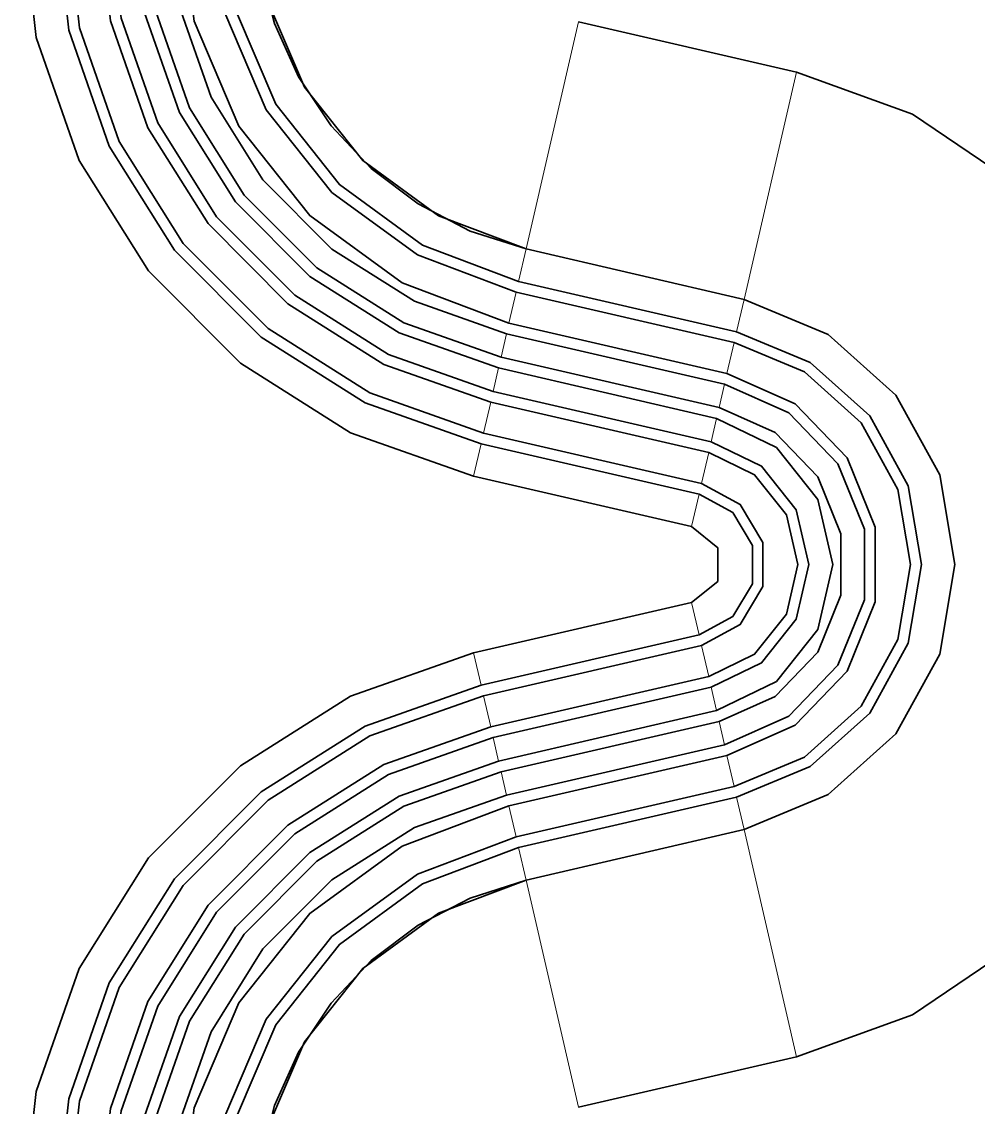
# Model space of a CAD drawing. Extents: x -442948 to -439736, y 420528 to 424220.
# Drawn here: x -442455.12 to -442442.82, y 423928.03 to 423941.99 of the extents above; entities that cross this region are included whole.
import ezdxf

# ---------------------------------------------------------------- set-up
doc = ezdxf.new("R2010")
doc.units = 0
doc.linetypes.add('DASHED2', pattern=[9.525, 6.35, -3.175])
for name, color, linetype, lineweight in [('GIZLI', 8, 'DASHED2', 18), ('GORUNEN', 7, 'Continuous', 35), ('TEGET', 8, 'Continuous', 18)]:
    doc.layers.add(name, color=color, linetype=linetype, lineweight=lineweight)

msp = doc.modelspace()

# ---------------------------------------------------------------- linework, layer by layer
at = {"layer": 'GIZLI'}
for points in [[(-442454.551, 423943.452), (-442454.378, 423941.913), (-442453.867, 423940.451), (-442453.045, 423939.139), (-442451.952, 423938.043), (-442450.643, 423937.216), (-442449.182, 423936.7)], [(-442454.001, 423943.452), (-442453.841, 423942.036), (-442453.371, 423940.69), (-442452.614, 423939.482), (-442451.608, 423938.472), (-442450.403, 423937.711), (-442449.058, 423937.236)], [(-442453.55, 423943.452), (-442453.402, 423942.136), (-442452.965, 423940.885), (-442452.262, 423939.762), (-442451.326, 423938.824), (-442450.206, 423938.116), (-442448.957, 423937.675)], [(-442453.099, 423943.452), (-442452.903, 423941.998), (-442452.327, 423940.648), (-442451.414, 423939.499), (-442450.228, 423938.634), (-442448.855, 423938.115)], [(-442452.549, 423943.452), (-442452.372, 423942.144), (-442451.854, 423940.929), (-442451.033, 423939.896), (-442449.966, 423939.118), (-442448.731, 423938.651)], [(-442449.182, 423933.319), (-442450.643, 423932.804), (-442451.952, 423931.977), (-442453.045, 423930.88), (-442453.867, 423929.568), (-442454.378, 423928.106), (-442454.551, 423926.567)], [(-442449.058, 423932.783), (-442450.403, 423932.308), (-442451.608, 423931.547), (-442452.614, 423930.538), (-442453.371, 423929.33), (-442453.841, 423927.984), (-442454.001, 423926.567)], [(-442448.957, 423932.344), (-442450.206, 423931.903), (-442451.326, 423931.196), (-442452.262, 423930.257), (-442452.965, 423929.134), (-442453.402, 423927.884), (-442453.55, 423926.567)], [(-442448.855, 423931.905), (-442450.228, 423931.385), (-442451.414, 423930.52), (-442452.327, 423929.372), (-442452.903, 423928.021), (-442453.099, 423926.567)], [(-442448.731, 423931.369), (-442449.966, 423930.902), (-442451.033, 423930.123), (-442451.854, 423929.09), (-442452.372, 423927.875), (-442452.549, 423926.567)]]:
    msp.add_lwpolyline(points, dxfattribs=at)
at = {"layer": 'GIZLI', "color": 6}
for points in [[(-442452.121, 423943.452), (-442452.057, 423942.7), (-442451.869, 423941.969), (-442451.561, 423941.28), (-442451.143, 423940.652), (-442450.625, 423940.102), (-442450.023, 423939.647), (-442449.353, 423939.299), (-442448.635, 423939.068)], [(-442452.121, 423943.452), (-442451.959, 423942.258), (-442451.486, 423941.149), (-442450.736, 423940.205), (-442449.762, 423939.495), (-442448.635, 423939.068)], [(-442447.959, 423941.991), (-442448.635, 423939.068)], [(-442447.959, 423941.991), (-442445.156, 423941.342)], [(-442445.156, 423941.342), (-442445.832, 423938.42)], [(-442445.156, 423928.677), (-442443.668, 423929.219), (-442442.355, 423930.105), (-442441.295, 423931.282), (-442440.552, 423932.681), (-442440.169, 423934.218), (-442440.169, 423935.802), (-442440.552, 423937.338), (-442441.295, 423938.737), (-442442.355, 423939.914), (-442443.668, 423940.8), (-442445.156, 423941.342)], [(-442448.635, 423939.068), (-442445.832, 423938.42)], [(-442445.832, 423938.42), (-442448.635, 423939.068)], [(-442445.928, 423938.002), (-442448.731, 423938.651)], [(-442445.832, 423931.6), (-442444.752, 423932.05), (-442443.881, 423932.832), (-442443.316, 423933.856), (-442443.121, 423935.01), (-442443.316, 423936.163), (-442443.881, 423937.188), (-442444.752, 423937.969), (-442445.832, 423938.42)], [(-442445.832, 423931.6), (-442444.752, 423932.05), (-442443.881, 423932.831), (-442443.316, 423933.856), (-442443.121, 423935.01), (-442443.316, 423936.163), (-442443.881, 423937.188), (-442444.752, 423937.969), (-442445.832, 423938.42)], [(-442445.832, 423931.6), (-442444.752, 423932.05), (-442443.881, 423932.831), (-442443.316, 423933.856), (-442443.121, 423935.01), (-442443.316, 423936.163), (-442443.881, 423937.188), (-442444.752, 423937.969), (-442445.832, 423938.42)], [(-442446.052, 423937.466), (-442448.855, 423938.115)], [(-442445.928, 423932.017), (-442444.981, 423932.413), (-442444.216, 423933.098), (-442443.721, 423933.997), (-442443.549, 423935.01), (-442443.721, 423936.022), (-442444.216, 423936.921), (-442444.981, 423937.607), (-442445.928, 423938.002)], [(-442446.154, 423937.027), (-442448.957, 423937.675)], [(-442446.052, 423932.553), (-442445.174, 423932.945), (-442444.506, 423933.637), (-442444.146, 423934.529), (-442444.146, 423935.491), (-442444.506, 423936.382), (-442445.174, 423937.075), (-442446.052, 423937.466)], [(-442446.255, 423936.588), (-442449.058, 423937.236)], [(-442446.154, 423932.992), (-442445.432, 423933.314), (-442444.884, 423933.882), (-442444.588, 423934.615), (-442444.588, 423935.405), (-442444.884, 423936.137), (-442445.432, 423936.706), (-442446.154, 423937.027)], [(-442446.379, 423936.052), (-442449.182, 423936.7)], [(-442446.255, 423933.431), (-442445.608, 423933.745), (-442445.16, 423934.308), (-442445.001, 423935.01), (-442445.16, 423935.711), (-442445.608, 423936.274), (-442446.255, 423936.588)], [(-442446.379, 423933.967), (-442445.88, 423934.238), (-442445.589, 423934.726), (-442445.589, 423935.294), (-442445.88, 423935.782), (-442446.379, 423936.052)], [(-442449.182, 423933.319), (-442446.379, 423933.967)], [(-442449.058, 423932.783), (-442446.255, 423933.431)], [(-442448.957, 423932.344), (-442446.154, 423932.992)], [(-442448.855, 423931.905), (-442446.052, 423932.553)], [(-442448.731, 423931.369), (-442445.928, 423932.017)], [(-442445.832, 423931.6), (-442448.635, 423930.951)], [(-442448.635, 423930.951), (-442445.832, 423931.6)], [(-442445.832, 423931.6), (-442445.156, 423928.677)], [(-442448.635, 423930.951), (-442449.762, 423930.525), (-442450.736, 423929.814), (-442451.486, 423928.871), (-442451.959, 423927.762), (-442452.121, 423926.567)], [(-442448.635, 423930.951), (-442449.762, 423930.525), (-442450.736, 423929.814), (-442451.486, 423928.871), (-442451.959, 423927.762), (-442452.121, 423926.567)], [(-442447.959, 423928.028), (-442448.635, 423930.951)], [(-442445.156, 423928.677), (-442447.959, 423928.028)]]:
    msp.add_lwpolyline(points, dxfattribs=at)
at = {"layer": 'GORUNEN'}
for points in [[(-442449.311, 423936.145), (-442450.891, 423936.703), (-442452.308, 423937.598), (-442453.491, 423938.785), (-442454.381, 423940.205), (-442454.933, 423941.787), (-442455.121, 423943.452)], [(-442449.214, 423936.563), (-442450.704, 423937.089), (-442452.04, 423937.932), (-442453.156, 423939.051), (-442453.995, 423940.39), (-442454.516, 423941.882), (-442454.692, 423943.452)], [(-442454.551, 423943.452), (-442454.378, 423941.913), (-442453.867, 423940.451), (-442453.045, 423939.139), (-442451.952, 423938.043), (-442450.643, 423937.216), (-442449.182, 423936.7)], [(-442449.09, 423937.099), (-442450.464, 423937.584), (-442451.697, 423938.362), (-442452.725, 423939.394), (-442453.499, 423940.628), (-442453.979, 423942.004), (-442454.142, 423943.452)], [(-442454.001, 423943.452), (-442453.841, 423942.036), (-442453.371, 423940.69), (-442452.614, 423939.482), (-442451.608, 423938.472), (-442450.403, 423937.711), (-442449.058, 423937.236)], [(-442448.989, 423937.538), (-442450.268, 423937.989), (-442451.415, 423938.713), (-442452.372, 423939.674), (-442453.093, 423940.824), (-442453.54, 423942.104), (-442453.691, 423943.452)], [(-442453.55, 423943.452), (-442453.402, 423942.136), (-442452.965, 423940.885), (-442452.262, 423939.762), (-442451.326, 423938.824), (-442450.206, 423938.116), (-442448.957, 423937.675)], [(-442448.887, 423937.977), (-442450.071, 423938.395), (-442451.133, 423939.065), (-442452.02, 423939.955), (-442452.686, 423941.019), (-442453.1, 423942.204), (-442453.241, 423943.452)], [(-442453.099, 423943.452), (-442452.903, 423941.998), (-442452.327, 423940.648), (-442451.414, 423939.499), (-442450.228, 423938.634), (-442448.855, 423938.115)], [(-442448.763, 423938.513), (-442450.033, 423938.993), (-442451.131, 423939.794), (-442451.976, 423940.857), (-442452.509, 423942.106), (-442452.69, 423943.452)], [(-442452.549, 423943.452), (-442452.372, 423942.144), (-442451.854, 423940.929), (-442451.033, 423939.896), (-442449.966, 423939.118), (-442448.731, 423938.651)], [(-442455.121, 423926.567), (-442454.933, 423928.232), (-442454.381, 423929.815), (-442453.491, 423931.235), (-442452.308, 423932.422), (-442450.891, 423933.316), (-442449.311, 423933.874)], [(-442454.692, 423926.567), (-442454.516, 423928.137), (-442453.995, 423929.629), (-442453.156, 423930.968), (-442452.04, 423932.087), (-442450.704, 423932.931), (-442449.214, 423933.457)], [(-442449.182, 423933.319), (-442450.643, 423932.804), (-442451.952, 423931.977), (-442453.045, 423930.88), (-442453.867, 423929.568), (-442454.378, 423928.106), (-442454.551, 423926.567)], [(-442454.142, 423926.567), (-442453.979, 423928.015), (-442453.499, 423929.391), (-442452.725, 423930.626), (-442451.697, 423931.658), (-442450.464, 423932.436), (-442449.09, 423932.921)], [(-442449.058, 423932.783), (-442450.403, 423932.308), (-442451.608, 423931.547), (-442452.614, 423930.538), (-442453.371, 423929.33), (-442453.841, 423927.984), (-442454.001, 423926.567)], [(-442453.691, 423926.567), (-442453.54, 423927.915), (-442453.093, 423929.196), (-442452.372, 423930.345), (-442451.415, 423931.306), (-442450.268, 423932.03), (-442448.989, 423932.482)], [(-442448.957, 423932.344), (-442450.206, 423931.903), (-442451.326, 423931.196), (-442452.262, 423930.257), (-442452.965, 423929.134), (-442453.402, 423927.884), (-442453.55, 423926.567)], [(-442453.241, 423926.567), (-442453.1, 423927.815), (-442452.686, 423929.001), (-442452.02, 423930.065), (-442451.133, 423930.954), (-442450.071, 423931.625), (-442448.887, 423932.043)], [(-442448.855, 423931.905), (-442450.228, 423931.385), (-442451.414, 423930.52), (-442452.327, 423929.372), (-442452.903, 423928.021), (-442453.099, 423926.567)], [(-442452.69, 423926.567), (-442452.509, 423927.913), (-442451.976, 423929.162), (-442451.131, 423930.225), (-442450.033, 423931.026), (-442448.763, 423931.507)], [(-442448.731, 423931.369), (-442449.966, 423930.902), (-442451.033, 423930.123), (-442451.854, 423929.09), (-442452.372, 423927.875), (-442452.549, 423926.567)]]:
    msp.add_lwpolyline(points, dxfattribs=at)
at = {"layer": 'GORUNEN', "color": 6}
for points in [[(-442452.121, 423943.452), (-442452.057, 423942.7), (-442451.869, 423941.969), (-442451.561, 423941.28), (-442451.143, 423940.652), (-442450.625, 423940.102), (-442450.023, 423939.647), (-442449.353, 423939.299), (-442448.635, 423939.068)], [(-442452.121, 423943.452), (-442451.959, 423942.258), (-442451.486, 423941.149), (-442450.736, 423940.205), (-442449.762, 423939.495), (-442448.635, 423939.068)], [(-442447.959, 423941.991), (-442445.156, 423941.342)], [(-442445.156, 423928.677), (-442443.668, 423929.219), (-442442.355, 423930.105), (-442441.295, 423931.282), (-442440.552, 423932.681), (-442440.169, 423934.218), (-442440.169, 423935.802), (-442440.552, 423937.338), (-442441.295, 423938.737), (-442442.355, 423939.914), (-442443.668, 423940.8), (-442445.156, 423941.342)], [(-442448.635, 423939.068), (-442445.832, 423938.42)], [(-442445.832, 423938.42), (-442448.635, 423939.068)], [(-442445.928, 423938.002), (-442448.731, 423938.651)], [(-442445.96, 423937.864), (-442448.763, 423938.513)], [(-442445.832, 423931.6), (-442444.752, 423932.05), (-442443.881, 423932.831), (-442443.316, 423933.856), (-442443.121, 423935.01), (-442443.316, 423936.163), (-442443.881, 423937.188), (-442444.752, 423937.969), (-442445.832, 423938.42)], [(-442446.052, 423937.466), (-442448.855, 423938.115)], [(-442445.928, 423932.017), (-442444.981, 423932.413), (-442444.216, 423933.098), (-442443.721, 423933.997), (-442443.549, 423935.01), (-442443.721, 423936.022), (-442444.216, 423936.921), (-442444.981, 423937.607), (-442445.928, 423938.002)], [(-442446.084, 423937.328), (-442448.887, 423937.977)], [(-442445.96, 423932.155), (-442445.056, 423932.532), (-442444.327, 423933.186), (-442443.854, 423934.044), (-442443.69, 423935.01), (-442443.854, 423935.975), (-442444.327, 423936.833), (-442445.056, 423937.487), (-442445.96, 423937.864)], [(-442446.154, 423937.027), (-442448.957, 423937.675)], [(-442446.186, 423936.889), (-442448.989, 423937.538)], [(-442446.052, 423932.553), (-442445.174, 423932.945), (-442444.506, 423933.637), (-442444.146, 423934.529), (-442444.146, 423935.491), (-442444.506, 423936.382), (-442445.174, 423937.075), (-442446.052, 423937.466)], [(-442446.084, 423932.691), (-442445.255, 423933.061), (-442444.624, 423933.714), (-442444.284, 423934.556), (-442444.284, 423935.464), (-442444.624, 423936.305), (-442445.255, 423936.959), (-442446.084, 423937.328)], [(-442446.255, 423936.588), (-442449.058, 423937.236)], [(-442446.287, 423936.45), (-442449.09, 423937.099)], [(-442446.154, 423932.992), (-442445.432, 423933.314), (-442444.884, 423933.882), (-442444.588, 423934.615), (-442444.588, 423935.405), (-442444.884, 423936.137), (-442445.432, 423936.706), (-442446.154, 423937.027)], [(-442446.186, 423933.13), (-442445.415, 423933.504), (-442444.882, 423934.174), (-442444.691, 423935.01), (-442444.882, 423935.845), (-442445.415, 423936.516), (-442446.186, 423936.889)], [(-442446.379, 423936.052), (-442449.182, 423936.7)], [(-442446.411, 423935.914), (-442449.214, 423936.563)], [(-442446.255, 423933.431), (-442445.608, 423933.745), (-442445.16, 423934.308), (-442445.001, 423935.01), (-442445.16, 423935.711), (-442445.608, 423936.274), (-442446.255, 423936.588)], [(-442446.287, 423933.569), (-442445.696, 423933.855), (-442445.288, 423934.369), (-442445.142, 423935.01), (-442445.288, 423935.65), (-442445.696, 423936.164), (-442446.287, 423936.45)], [(-442446.508, 423935.497), (-442449.311, 423936.145)], [(-442446.379, 423933.967), (-442445.88, 423934.238), (-442445.589, 423934.726), (-442445.589, 423935.294), (-442445.88, 423935.782), (-442446.379, 423936.052)], [(-442446.411, 423934.105), (-442445.978, 423934.34), (-442445.725, 423934.763), (-442445.725, 423935.256), (-442445.978, 423935.68), (-442446.411, 423935.914)], [(-442446.508, 423934.523), (-442446.17, 423934.793), (-442446.17, 423935.226), (-442446.508, 423935.497)], [(-442449.311, 423933.874), (-442446.508, 423934.523)], [(-442449.214, 423933.457), (-442446.411, 423934.105)], [(-442449.182, 423933.319), (-442446.379, 423933.967)], [(-442449.09, 423932.921), (-442446.287, 423933.569)], [(-442449.058, 423932.783), (-442446.255, 423933.431)], [(-442448.989, 423932.482), (-442446.186, 423933.13)], [(-442448.957, 423932.344), (-442446.154, 423932.992)], [(-442448.887, 423932.043), (-442446.084, 423932.691)], [(-442448.855, 423931.905), (-442446.052, 423932.553)], [(-442448.763, 423931.507), (-442445.96, 423932.155)], [(-442448.731, 423931.369), (-442445.928, 423932.017)], [(-442445.832, 423931.6), (-442448.635, 423930.951)], [(-442448.635, 423930.951), (-442445.832, 423931.6)], [(-442445.832, 423931.6), (-442445.832, 423931.6)], [(-442452.121, 423926.567), (-442452.057, 423927.319), (-442451.869, 423928.05), (-442451.561, 423928.739), (-442451.143, 423929.368), (-442450.625, 423929.917), (-442450.023, 423930.372), (-442449.353, 423930.72), (-442448.635, 423930.951)], [(-442448.635, 423930.951), (-442449.762, 423930.525), (-442450.736, 423929.814), (-442451.486, 423928.871), (-442451.959, 423927.762), (-442452.121, 423926.567)], [(-442445.156, 423928.677), (-442447.959, 423928.028)]]:
    msp.add_lwpolyline(points, dxfattribs=at)
at = {"layer": 'TEGET', "color": 6}
for points in [[(-442447.959, 423941.991), (-442448.635, 423939.068)], [(-442445.156, 423941.342), (-442445.832, 423938.42)], [(-442448.635, 423939.068), (-442448.731, 423938.651)], [(-442448.763, 423938.513), (-442448.855, 423938.115)], [(-442445.928, 423938.002), (-442445.832, 423938.42)], [(-442448.887, 423937.977), (-442448.957, 423937.675)], [(-442446.052, 423937.466), (-442445.96, 423937.864)], [(-442448.989, 423937.538), (-442449.058, 423937.236)], [(-442446.154, 423937.027), (-442446.084, 423937.328)], [(-442449.09, 423937.099), (-442449.182, 423936.7)], [(-442446.255, 423936.588), (-442446.186, 423936.889)], [(-442449.214, 423936.563), (-442449.311, 423936.145)], [(-442446.379, 423936.052), (-442446.287, 423936.45)], [(-442446.508, 423935.497), (-442446.411, 423935.914)], [(-442446.411, 423934.105), (-442446.508, 423934.523)], [(-442446.287, 423933.569), (-442446.379, 423933.967)], [(-442449.214, 423933.457), (-442449.311, 423933.874)], [(-442446.186, 423933.13), (-442446.255, 423933.431)], [(-442449.09, 423932.921), (-442449.182, 423933.319)], [(-442446.084, 423932.691), (-442446.154, 423932.992)], [(-442448.989, 423932.482), (-442449.058, 423932.783)], [(-442445.96, 423932.155), (-442446.052, 423932.553)], [(-442448.887, 423932.043), (-442448.957, 423932.344)], [(-442445.832, 423931.6), (-442445.928, 423932.017)], [(-442448.763, 423931.507), (-442448.855, 423931.905)], [(-442445.832, 423931.6), (-442445.156, 423928.677)], [(-442448.635, 423930.951), (-442448.731, 423931.369)], [(-442447.959, 423928.028), (-442448.635, 423930.951)]]:
    msp.add_lwpolyline(points, dxfattribs=at)

doc.saveas('drawing.dxf')
